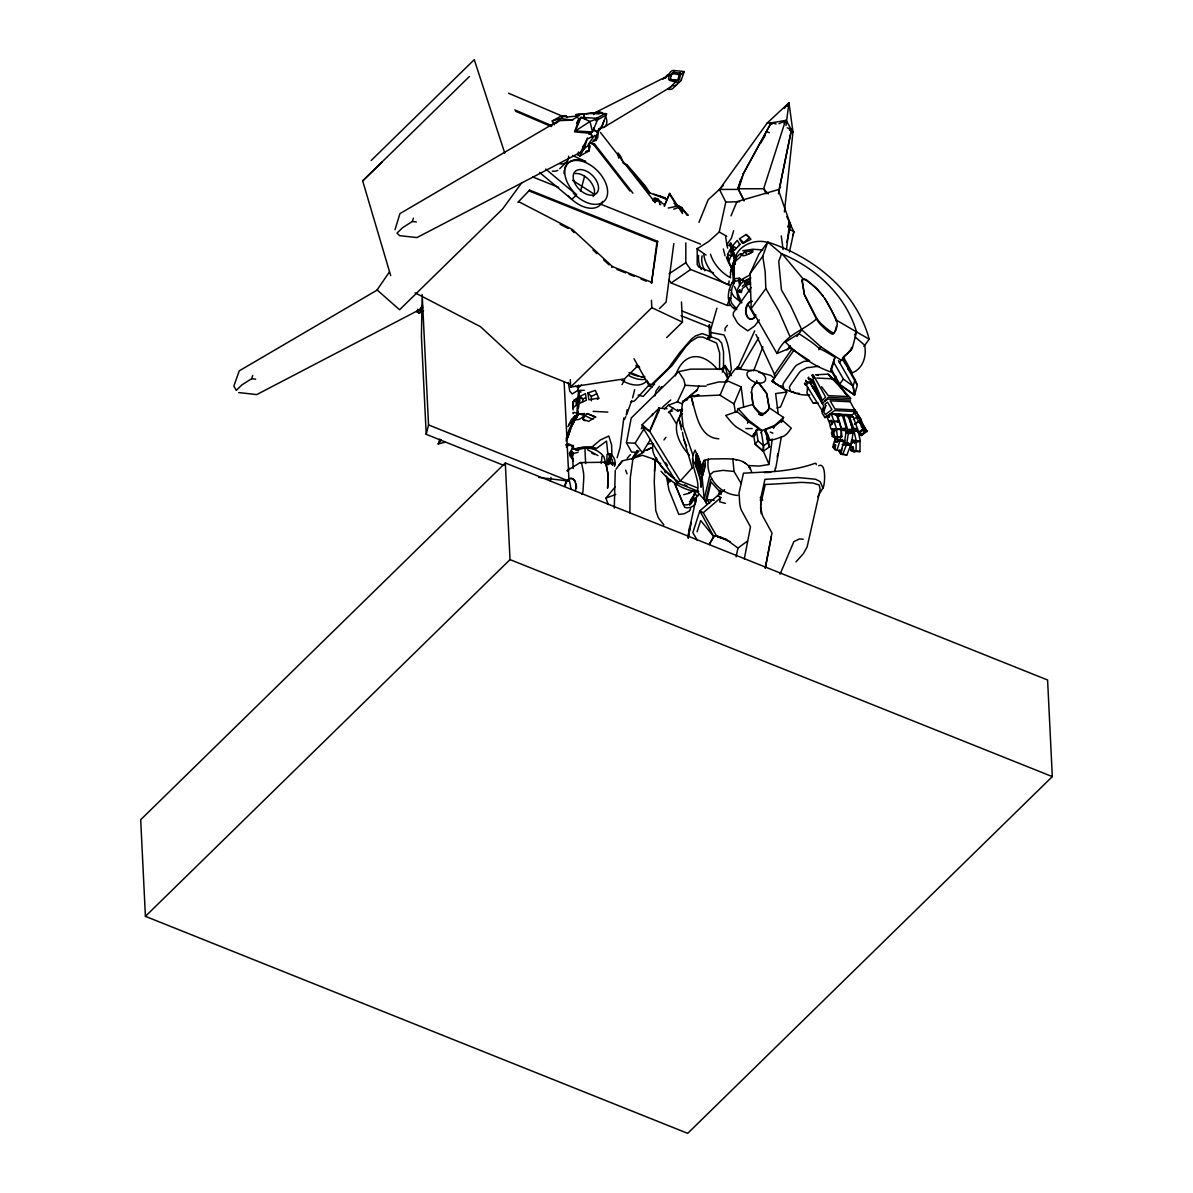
<?xml version="1.0" encoding="UTF-8"?>
<svg xmlns="http://www.w3.org/2000/svg" width="1193" height="1193" viewBox="0 0 1193 1193"><rect width="100%" height="100%" fill="white"/><g stroke="black" fill="none" stroke-linecap="round" stroke-linejoin="round"><path stroke-width="1.5" d="M730.31 285.351L690.672 269.499L685.781 262.714L685.841 242.88M697.234 248.338L697.189 264.458L698.755 267.038L713.533 272.943M592.787 141.415L596.008 140.416L596.038 136.077L594.427 135.495L588.447 144.278L589.625 145.501L588.731 151.108L579.828 156.029L577.859 154.777L578.426 152.003M850.594 447.032L850.624 443.871L854.65 441.544L860.064 441.723L859.959 451.595L853.651 451.043L852.607 446.883L850.594 447.032L853.204 446.913L853.964 451.804L850.877 450.492L851.191 447.077M856.142 441.44L856.037 451.312L854.561 451.431M751.426 392.079L752.365 387.531L755.587 383.102A2.446 1.327 21.1 0 1 757.48 382.714A2.446 1.312 22 0 1 759.673 383.907L766.592 393.168L769.008 406.231A12.273 7.501 25.3 0 1 768.874 408.334A12.258 7.725 27.2 0 1 767.606 410.496L765.951 411.943A17.224 11.05 25.8 0 1 763.341 413.539L760.597 413.002A17.224 11.155 24.2 0 1 757.51 410.317L755.482 408.17A12.258 7.963 22.5 0 1 753.603 405.381A12.273 7.635 22.6 0 1 752.887 403.115L751.456 391.99L752.887 404.442A12.318 8.097 22.4 0 0 753.394 405.874A12.303 8.679 22.2 0 0 755.184 408.796L757.167 411.093A17.254 12.109 25.6 0 0 760.195 413.941L762.938 414.478A17.254 11.915 28.7 0 0 765.623 412.733L767.323 411.153A12.303 8.247 31.3 0 0 768.665 408.841A12.318 7.844 27.7 0 0 768.874 407.544L783.562 417.461L781.519 422.322M671.137 74.965L671.122 75.964A6.86 4.295 45.6 0 1 671.614 74.801L671.793 74.562A7.083 4.429 45.6 0 1 673.374 73.638L679.175 74.652L678.012 79.528A6.994 4.384 45.6 0 1 674.582 80.349L670.391 79.394L671.137 74.965A8.426 5.279 45.6 0 1 673.851 72.191L680.845 73.399L679.428 79.275A8.426 5.279 45.6 0 1 675.298 80.274L674.582 80.349M670.183 481.689L670.212 480.168L668.408 481.286L667.603 479.347M736.812 309.166L731.95 303.678L730.563 299.98L731.92 288.02L734.963 281.041M652.914 459.022L655.017 459.678L654.256 482.375L655.777 510.619L658.342 517.807L663.86 524.875M697.965 459.424L699.62 464.271L697.13 456.472L695.832 460.349L696.339 467.537L700.813 480.824L700.977 487.266L702.215 474.277L703.244 472.517M682.933 402.071L686.348 399.327M785.978 125.578L788.961 102.792L767.203 123.028L719.439 189.433L708.18 199.723L698.949 222.36M736.439 309.583C724.807 305.512 727.536 288.945 733.292 280.952L732.696 269.648L734.963 258.747M719.558 369.591L719.662 353.053L716.635 343.107L702.856 337.082L697.786 337.112L690.822 341.511L686.124 346.253L672.077 365.535L653.003 384.191M723.51 368.369L723.554 351.816L721.631 343.062L718.484 339.513L702.274 333.578L695.728 335.8L691.508 338.991L679.652 352.666L668.259 368.443L649.499 386.413L634.02 358.735M833.325 361.583L834.996 357.214L828.061 353.098A95.723 77.023 8.6 0 0 819.919 348.833L818.085 347.387A90.385 75.621 39.6 0 0 809.063 340.437L798.982 333.637L785.456 342.078C798.326 355.067 813.522 365.953 830.88 372.007L834.996 357.214M701.827 473.248L699.903 465.27M565.736 445.078L566.496 444.557C571.119 441.246 574.4 451.789 575.399 449.045M751.694 472.309C747.28 455.279 724.27 459.38 711.371 458.873L703.945 460.304L701.678 467.313L695.176 450.104C687.377 463.704 700.798 477.588 697.398 491.889L703.154 498.45M761.313 431.836L763.55 445.764L763.222 451.312L755.065 444.035L753.469 434.028M765.861 430.971L767.74 442.767L763.55 445.764L763.237 451.312L769.5 446.838L767.367 433.491M579.962 396.449L579.619 403.294L586.36 400.296L585.48 393.541L579.962 396.449L583.049 398.88L585.256 397.955M654.525 471.324L655.181 459.976M607.625 487.773L607.998 481.554A32.942 20.728 -84.8 0 0 607.863 473.308L605.88 463.331L604.463 462.258L580.171 462.586L566.869 470.788M578.173 408.17L579.44 391.766M579.157 398.894L578.53 408.095M577.561 414.135L579.231 391.259M607.58 488.235L607.998 482.017A32.942 20.743 -84.8 0 0 607.908 473.755L605.984 463.764L604.284 462.69M577.8 408.245L578.694 395.658M577.666 415.268L577.919 411.719M578.545 402.846L579.082 395.435M702.095 476.544L701.916 471.175M596.008 140.416L597.768 137.359L598.647 128.59M807.512 386.89L807.02 393.108L813.03 402.891L817.548 403.234M834.787 449.269L835.488 444.81L835.115 449.299L832.908 446.793L834.384 441.067L844.167 441.097L841.125 450.73L834.966 449.91L833.206 446.808L835.428 449.314M839.305 416.253L839.41 415.104A2.625 1.968 -87 0 0 839.052 413.986M682.262 413.583C669.884 425.871 679.458 444.691 689.345 455.189M635.183 452.222L631.574 452.028L626.459 442.767L631.246 417.968L678.563 371.664L690.583 369.144L721.362 369.099L725.165 373.484L727.954 379.18M846.642 433.223L846.389 431.046M849.834 433.402L849.58 431.225M578.441 391.692L576.771 414.567A358.81 263.31 58.7 0 1 576.473 417.938M784.398 211.907L792.972 131.946L788.961 102.792L784.293 108.488M601.212 463.331L602.033 456.129M606.834 463.138L607.013 454.354M573.028 406.634L573.744 400.416L576.756 398.253L576.07 405.247L573.013 407.931M729.952 277.283L730.712 273.764M725.016 330.953L725.105 328.194L727.476 325.346M786.5 249.516L789.632 222.226L778.254 189.642L736.946 201.632L730.981 215.873M623.805 417.968L620.106 447.509L617.154 457.754M728.684 284.575L729.117 280.922M732.651 268.037L734.396 259.955L729.818 243.909M772.244 438.964L768.963 464.495L759.285 466.075L748.458 465.568M702.185 476.559L705.361 466.165L705.048 460.438M656.925 242.104L651.482 283.248L657.671 241.359L529.617 190.119L528.872 190.85L656.925 242.104L657.671 241.359M673.821 243.596L666.082 302.097L659.461 308.569M681.65 426.498L679.041 419.399L681.576 410.422M840.17 440.471L841.587 430.121L846.195 430.36L844.778 440.724L838.59 440.202L835.1 437.577M692.939 455.189L683.097 426.542L681.427 411.048L682.739 401.564L697.204 390.126M653.212 458.947L642.371 455.279L632.976 458.38L630.247 478.244L629.859 512.841M702.632 466.523C702.304 476.917 696.682 452.699 701.842 470.743M578.516 385.13L577.755 390.454L572.193 393.944L569.717 391.08L568.315 382.506M626.31 415.104L627.071 409.781M700.783 467.358L700.38 466.135L701.618 470.773L701.052 474.128L696.22 462.287M733.322 269.886L736.156 255.198M734.247 266.889L734.306 275.479M623.342 163.352L620.778 156.611A34.12 22.622 -89.7 0 0 619.435 154.732L618.078 152.972L618.287 155.865A34.12 22.622 -89.7 0 0 618.779 158.102M674.925 483.821L684.693 507.353C689.658 509.068 696.011 505.996 696.056 500.359L693.595 498.182C693.551 503.267 687.839 506.026 683.365 504.49L674.567 483.314M681.591 410.288L681.442 411.704M848.089 442.871L846.433 445.228M846.732 443.632L848.402 432.925L853.01 433.178L851.34 443.871L844.823 443.229L842.526 441.395M588.731 151.108L585.942 151.466L588.731 151.108C593.92 137.284 580.201 153.122 577.859 154.777M702.23 476.753L704.377 468.342L703.408 462.616M842.139 444.527L850.654 445.302L846.896 454.951L841.065 453.966L841.826 448.583M841.572 450.104L840.603 453.743L838.679 450.954L839.171 450.372L840.498 453.131M689.688 526.531L688.242 538.118M781.37 436.772L775.704 468.387M652.317 415.701L652.601 414.001M658.715 409.453L658.998 407.752M699.694 464.435C691.522 437.816 698.397 473.86 700.336 477.394C701.111 500.553 703.393 468.998 700.858 467.596M774.749 471.444L775.346 467.88M727.536 254.556L730.071 249.576L731.413 254.765L729.087 260.641L727.536 254.556L731.801 255.973M702.185 476.499L701.544 480.734M573.371 445.436L573.475 448.449M777.18 457.098L777.747 453.907M550.301 481.062L550.957 477.424M733.606 267.873L733.576 264.488M734.291 265.368L734.068 277.537M688.227 537.998L689.793 529.528M832.341 436.399L835.339 437.876L835.473 437.115L832.341 436.399L831.461 432.761L834.653 429.719L840.99 429.003L842.019 436.638L834.817 437.145L833.325 433.238L835.219 437.13M778.775 191.119L791.436 129.933L786.112 120.329L771.11 122.909L742.717 174.879L771.11 122.909M778.447 193.803L791.436 129.933M567.883 426.617L569.643 423.903M582.423 402.175L583.049 398.88M840.692 430.076L840.901 428.973M844.107 430.927L844.033 428.764M744.298 558.98L750.472 526.859L741.554 510.529A12.556 5.339 87.3 0 1 739.615 502.014L739.317 496.527A8.828 3.758 87.3 0 0 738.929 493.529L743.463 473.189L773.974 471.533A209.655 80.05 16.9 0 0 813.835 463.719L814.7 463.406A5.667 2.058 -55.6 0 1 816.28 464.644M765.339 567.495L771.96 532.988L763.043 516.658A12.556 5.339 87.3 0 1 761.089 508.158L760.806 502.656A8.828 3.758 87.3 0 0 760.403 499.658L764.967 479.332L797.431 477.498L815.624 479.258L820.173 481.674L822.931 488.101L817.623 496.78M765.25 568.45L771.409 536.358M594.233 112.873A68.255 40.338 32.8 0 0 585.077 113.902L584.6 114.021A7.039 4.161 32.8 0 0 583.914 114.603L584.406 117.003A4.787 2.818 32.8 0 0 585.942 118.465L586.389 118.763M688.033 535.493L695.981 498.883M423.59 310.791L419.131 313.252L417.177 311.999L417.744 309.226M587.418 137.985L584.346 148.439L579.828 156.029M669.437 74.041L668.602 79.096A1.939 1.223 45.6 0 0 669.512 80.408L675.641 81.944A10.752 6.726 45.6 0 0 681.173 80.304L684.2 71.55L673.404 70.417A10.752 6.726 45.6 0 0 669.422 74.041L666.932 76.501M794.777 392.751A52.373 30.049 -29.4 0 1 786.858 389.902A9.365 5.383 -29.4 0 1 784.338 389.082L772.095 381.387L774.689 377.301L774.436 374.184L755.989 334.458M734.709 263.385L734.485 264.428L735.216 261.416L734.396 263.877M706.047 255.078L697.04 248.89L708.821 241.359L719.23 232.009L725.806 202.064L719.439 189.433L723.301 185.452M786.903 242.149L790.765 224.538L786.784 216.649M789.408 252.036L793.897 231.606L789.229 222.33M836.442 326.435L835.592 329.581M822.931 488.101C824.945 485.685 826.63 461.81 818.711 465.688M654.897 395.927L656.031 390.976L659.386 386.353M688.883 533.301L691.403 522.385M709.581 503.371L706.927 499.599L711.028 481.912L720.542 492.605M718.648 494.856L719.692 490.323M735.529 260.924L734.113 263.892M556.773 122.357L559.621 120.627L571.85 120.12L576.756 117.257L579.574 118.823L574.459 131.841L591.012 133.348L592.026 136.658L586.956 139.313L580.663 152.257L416.983 237.571L399.67 235.662L396.986 233.142L402.563 227.699L412.346 221.48L416.372 221.958M593.145 129.426A4.623 2.893 45.6 0 0 594.203 130.648L597.022 131.871A7.158 4.474 45.6 0 0 597.961 131.558L598.513 130.976A67.762 43.321 59.1 0 0 602.271 125.623L606.685 113.782L594.233 112.873M426.214 434.341L428.541 424.932L422.173 294.582L421.427 336.59L426.214 434.341L503.908 465.434M614.514 465.852L614.663 463.108M760.552 505.071L765.25 484.447L771.543 484.209A262.057 169.809 -33.3 0 1 777.717 483.866L801.487 482.36L812.806 483.016L819.218 485.014L820.173 489.443L807.139 546.886L803.381 553.612L795.97 561.918M852.324 348.058L841.169 360.271L820.888 346.835L801.785 329.835L790.646 305.766L781.43 289.944L778.731 261.342L781.594 253.706C816.146 268.097 845.703 295.342 856.574 331.967L852.324 348.058L850.221 350.921M792.942 235.468L793.897 231.606L789.17 229.22M634.691 389.679L632.588 397.851M573.207 459.678L570.493 454.056L571.79 452.102L573.013 452.863L572.118 455.07M570.493 454.056L571.79 452.102M571.417 454.965L571.775 453.594M577.248 449.925L578.545 447.971L577.248 449.925L578.456 450.686M814.014 376.57L813.194 377.376L811.911 375.064L812.627 376.332L813.611 375.855C812.239 376.794 814.908 376.377 812.985 377.167M580.514 191.298L584.6 176.221M741.271 292.598L742.434 288.408L747.638 284.575L750.636 284.158M612.561 464.584L612.755 462.168L608.221 464.524L611.293 455.1M696.503 490.457L695.131 494.275L690.866 499.479M831.148 370.591L839.246 384.713L854.546 395.032L853.129 386.174L855.023 379.538L843.332 359.153M831.118 369.04L839.947 384.429L854.546 395.032L857.364 385.115L855.023 379.538M577.084 121.895L576.622 123.49L578.873 121.283M733.591 230.741L731.458 238.123L726.805 244.625L727.655 248.144M700.395 466.18L696.637 455.86L697.428 453.817M729.355 373.603L731.413 369.636C729.818 358.094 729.654 345.135 723.927 334.905L709.91 332.34L716.933 308.212M615.245 470.43L614.276 508.158M854.546 443.378L854.665 441.171M806.513 381.7L807.05 382.759M744.104 200.931L737.975 188.762L740.629 180.262M743.328 174.118L738.542 189.419L719.439 189.433M831.044 368.905L832.878 363.06M836.86 450.522L839.902 440.888M377.57 289.839L239.256 370.844L233.843 386.07L236.303 390.365L241.881 384.907L251.663 378.703L252.722 375.407M412.346 221.48L413.404 218.2M785.292 121.194L763.654 188.748L766.145 193.684M697.055 531.78L700.694 520.491L713.832 536.746L709.328 544.5M713.832 536.746L699.844 510.843L724.539 489.697M609.459 461.959L611.547 455.592M609.877 461.646L611.413 456.934M693.998 494.558L694.565 492.605L693.565 491.233M604.061 120.508L603.076 123.267A69.567 43.53 45.6 0 1 598.26 131.245L597.961 131.558M566.138 438.8L569.329 429.077L578.038 411.988M566.108 440.948L570.12 428.705M567.436 437.995L570.746 428.302M567.853 437.727L570.701 429.003M607.207 463.346L610.384 453.668M607.848 463.615L610.488 455.547M607.744 464.867L610.876 455.323M609.683 462.541L611.278 457.694M821.932 411.406L823.722 405.948L809.45 381.685L806.364 385.041L822.603 411.436L822.066 412.957L824.885 417.535L829.001 415.03M823.051 410.079L823.945 407.35M444.929 442.215L438.204 443.99L439.904 439.039M616.065 469.132L622.194 460.811L633.006 458.44L632.29 458.649L637.509 450.372L632.171 458.679L643.877 452.043M626.877 414.06L631.708 400.52M694.818 501.373L695.937 498.137L694.818 499.375M669.109 280.131L671.182 282.995L727.193 305.408L729.579 298.623M588.88 148.23L588.447 144.278M673.553 73.608L674.075 72.132M737.93 188.405L742.135 176.549M612.382 465.195L612.367 459.991L607.774 453.355L606.536 441.052L596.351 448.583L584.227 448.225L575.921 449.94M614.44 466.06C616.542 461.169 613.441 454.041 607.774 453.355M829.433 416.7L829.717 414.553M422.456 305.408L419.981 309.464L256.719 394.6L238.719 392.572M753.618 370.919L762.923 346.775M857.036 451.282L853.964 451.804M842.571 454.727L846.329 445.078L850.654 445.302M832.207 428.645L831.879 430.762L833.146 432.298L834.742 431.732L834.593 428.645M789.811 348.177L776.971 353.531L751.187 308.584L750.114 273.525L762.759 256.271L767.755 242.06C813.924 257.211 855.948 290.794 869.22 339.185L863.881 346.447M693.849 495.274L692.507 497.481M695.221 497.526L695.236 499.092M790.705 131.722L791.153 129.351L787.246 127.83M681.546 410.929L681.74 410.258M697.473 487.892L680.264 481.003L649.693 431.314L659.028 408.215L667.081 408.722M722.317 372.186L725.076 365.461L731.518 375.631M664.218 206.091L669.646 193.415L682.59 213.636M578.247 120.747L578.694 119.688M577.77 120.568L581.036 117.376L589.998 121.492L592.489 131.931L575.369 130.962L581.036 117.376L598.155 118.361L592.489 131.931L590.132 134.213L588.775 134.138M787.648 226.983L789.632 222.226M751.814 370.799L735.589 368.592L726.313 380.358L720.05 395.271L734.008 403.875L735.38 412.48M734.008 403.875L741.151 386.875L726.313 380.358M736.797 411.913L738.169 408.677L752.887 404.442M747.474 423.276L748.727 420.309L738.169 408.677M755.05 435.505L752.291 436.638L736.379 427.019A37.565 21.787 22.8 0 1 730.847 421.696L725.702 415.477L736.976 411.496L742.419 416.074A60.246 41.159 71 0 1 747.355 420.786L748.384 421.8A63.796 50.166 47.8 0 1 753.618 425.051L758.122 428.198L753.648 435.132L755.601 434.192M761.015 433.014L762.059 430.539L774.764 425.349L783.562 417.461M768.068 437.935L764.832 431.284L765.384 429.599L769.485 428.123A63.796 29.959 -45 0 1 774.003 426.751L774.854 426.11A60.246 14.614 -57 0 1 778.582 423.068L782.369 420.294L791.302 428.183L787.872 432.746A37.565 21.787 22.8 0 1 783.756 436.191L774.704 439.367L770.007 440.068L766.92 438.8M781.43 385.861L786.769 392.065L780.505 406.977L777.075 408.006M773.511 428.317L774.764 425.349M780.058 574.206L793.822 541.682L799.414 538.953L803.202 539.251M689.688 505.161L691.06 500.329L691.403 503.7M689.748 510.559L690.598 508.68M787.469 106.132L788.961 102.792M750.114 273.525L758.837 254.213L767.755 242.06L783.667 255.6L803.53 279.445A3.668 1.775 31.8 0 1 805.2 279.863M642.431 426.811L649.693 431.314L659.341 410.258L659.028 408.215L642.117 424.768L642.431 426.811L676.819 482.718L698.68 491.471M737.11 369.368L754.692 330.864M813.372 382.506L809.883 382.476L811.374 379.225L822.35 403.711L828.166 397.373L850.863 398.447L828.061 374.184L815.445 374.781M624.386 419.548L625.758 416.611M569.956 429.376L578.158 412.897M571.179 427.362L576.666 416.536L574.981 419.742M664.456 205.867L669.646 193.415M664.456 408.945L668.274 405.232L677.415 401.847L685.229 385.264L683.843 379.732L678.563 371.664M696.652 390.931L698.904 386.144L706.152 386.144M571.432 426.184L577.83 413.837M752.321 387.65L755.452 383.415A2.446 1.238 19.8 0 1 757.331 383.057A2.446 1.223 21.4 0 1 759.538 384.206L766.816 393.914M572.968 421.547L575.354 419.474M738.556 279.013L739.541 285.53C735.708 290.779 736.633 298.548 741.539 302.783M658.685 390.782L661.712 386.621M573.371 422.814L574.146 421.338M694.565 499.912L698.442 494.737M847.433 431.881L849.312 431.076L848.82 429.331L851.34 429.48L849.968 432.03L853.099 431.299L848.506 415.328L841.229 415.104L848.506 415.328M621.985 384.623L624.655 379.821M584.6 114.021L584.346 114.274A7.158 4.474 45.6 0 0 583.645 114.871L583.869 117.525A4.623 2.893 45.6 0 0 584.809 118.823M567.868 471.19L569.598 468.148M598.364 132.184L595.546 136.449L595.456 138.552A6.934 4.28 -5.3 0 1 593.816 140.446M675.357 375.899C683.544 351.696 702.379 351.174 717.515 369.427M760.582 143.369L765.19 135.435M709.492 543.829L714.13 535.836L716.605 536.06L726.328 539.49L737.96 548.049A339.11 19.371 -74.7 0 0 736.081 556.892M737.05 367.563L740.525 368.383L758.599 337.962M419.131 313.252L422.754 307.168M581.647 494.275L582.9 492.157L583.66 480.108A29.974 18.864 -84.8 0 0 583.526 472.607L581.722 463.525L580.424 462.556M744.462 252.081C736.812 259.746 751.829 253.587 752.977 250.739L744.462 252.081L746.505 253.617M626.459 442.767L635.108 443.229L643.743 429.226M650.483 439.471L642.386 452.609L635.108 443.229M770.037 124.564L772.005 122.73L776.121 123.983M833.475 361.837L843.376 379.091L839.246 384.713M829.821 414.344L827.465 417.997L828.852 421.621L832.654 421.785L838.634 421.01L836.278 414.165L829.821 414.344L831.476 414.269L833.832 421.114M816.743 374.751L818.13 375.273M759.3 319.933L754.662 325.972L747.787 330.834L741.047 326.121A29.974 18.834 -84.9 0 1 737.125 322.334L733.173 315.355L733.412 312.641L751.128 287.528M793.986 350.101L772.169 381.357M641.282 428.809L643.012 426.274M389.395 271.959L377.092 289.929L399.595 309.748L502.671 208.894L522.012 182.41M752.291 436.638L758.122 428.198M792.092 348.803L774.391 374.423M833.803 379.374L835.905 376.362M732.606 245.758L737.289 240.389L739.869 244.669L734.172 250.575L732.606 245.758L736.23 248.159M844.42 444.691L844.898 441.664M739.541 285.53L740.152 284.575A358.81 174.685 35.5 0 0 739.213 278.073M739.049 291.972L739.824 289.824L739.049 291.972L739.869 292.374M750.591 282.98L746.311 284.337L744.969 283.695L745.759 281.548L750.367 281.429M744.969 283.695L745.759 281.548M632.976 458.201L638.971 450.954M751.187 308.584L765.846 288.602L765.16 271.631L762.759 256.271M776.971 353.531C784.606 334.756 802.665 331.251 816.415 318.978L804.291 294.567L801.964 280.683A3.668 1.834 30.7 0 1 803.53 279.445M786.992 349.996L790.154 345.672M796.924 336.456L801.785 329.835M818.786 349.698L820.888 346.835M854.427 334.875L856.574 331.967L869.22 339.185M839.32 362.776L841.169 360.271M851.623 347.282A90.385 18.089 -61.4 0 1 851.28 348.684L850.818 350.041A95.723 5.622 -51.5 0 0 847.209 353.844C837.784 358.989 846.523 362.911 848.447 369.591M695.4 498.868L695.817 498.286M608.221 504.475L605.91 498.167L615.364 486.684M689.509 510.872L684.29 513.751L678.802 514.422L668.945 489.965L666.38 476.201M622.448 461.154L619.033 465.195M663.949 439.963L665.918 437.339M585.077 420.875L582.661 419.25L587.15 413.598L595.799 417.088L587.239 413.628M438.204 443.99L441.321 439.963M650.036 383.892L634.408 401.027L630.993 401.952M638.151 395.077L643.251 396.389L654.599 383.982M783.98 123.028L786.112 120.329L778.94 123.729M779.968 187.763L780.58 187.003M667.513 483.821L670.66 479.989M691.269 491.919L692 491.084M733.292 280.952L735.455 278.551L738.78 278.297L743.955 281.116L750.874 277.865M707.21 338.827L709.656 335.979L709.119 325.063M708.567 339.379L711.013 336.53L710.745 331.058M627.145 458.306L630.336 454.667M738.228 246.22L740.182 244.043M692.507 467.522L680.264 481.003L676.819 482.718M824.885 417.535L834.727 410.571L856.783 411.615L851.012 415.582L836.308 414.896M834.474 414.806L835.175 414.031M839.991 415.06L840.692 414.299M845.509 415.328L846.21 414.553M517.866 202.378L529.617 190.119M854.889 424.276L860.093 419.966L861.883 421.233M756.287 429.629L758.092 440.903L755.065 444.035L763.237 451.312L761.79 449.94M611.472 464.211L614.007 463.287M590.147 134.213L590.997 133.362L592.026 136.658M740.152 284.575L742.777 281.966L750.531 278.983M371.172 160.503L474.262 59.65L504.773 153.136M390.693 275.643L362.672 180.918L469.416 76.516M555.64 123.61C558.13 122.312 564.229 112.619 566.988 117.018L578.978 115.87L578.978 114.394L584.152 114.125L575.727 114.632L578.978 114.394M596.873 131.901L597.156 131.618A7.039 4.504 59.1 0 0 598.215 131.305M559.726 168.705L567.182 161.398M582.602 146.814L585.196 144.278M417.177 311.999L422.367 306.914M590.326 143.205L593.726 144.651L594.472 143.921L632.931 193.191M584.868 162.203L585.584 161.502L572.491 155.433M681.695 73.996L684.2 71.55M675.641 81.944L668.125 89.296A10.752 6.726 45.6 0 0 673.657 87.656L681.203 80.319M585.584 161.502A26.231 16.404 45.6 0 0 565.303 168.049A26.231 16.404 45.6 0 0 576.547 194.817L571.865 199.41L539.594 172.478M611.726 267.351L612.471 266.606L652.228 282.517M674.373 203.481L681.949 207.552M570.284 379.657L570.657 387.069L651.81 307.66L651.453 300.248M581.379 384.981L578.724 387.561L575.369 386.219M505.295 462.988L140.685 819.725L145.412 916.343L687.705 1133.35L1052.315 776.613L1047.588 679.995L505.295 462.988L510.022 559.606L145.412 916.343M637.659 365.968L624.476 378.852L570.657 387.069M666.648 337.604L682.456 322.14L681.471 301.933M706.987 338.588L709.656 335.979M708.344 339.125L711.013 336.53M662.369 407.32L670.734 399.983M668.393 412.659L672.986 408.17M721.258 369.189L725.076 365.461L727.879 376.913M728.968 374.125L730.101 373.021L730.355 375.273M362.672 180.918L382.058 161.994M689.927 396.374L696.16 390.424M572.61 445.899A358.81 263.31 58.7 0 1 571.999 449.105L569.434 453.116L569.881 455.741L573.236 460.379M678.31 74.264L679.801 72.937M848.834 433.581L851.071 431.627M697.308 540.399L692.835 532.585L699.844 510.843L703.259 512.722L721.049 497.481M689.465 501.686L693.595 498.182M566.302 447.002L568.36 445.332L572.879 445.481M573.863 449.075L583.78 446.898L592.19 446.838L600.213 440.068L608.803 436.027L611.591 444.825L611.934 455.1M813.074 388.023L815.117 386.323M810.166 379.001L808.973 379.538L808.735 377.122M654.584 202.556L657.388 200.305L664.233 204.391M657.626 200.782L658.491 199.395L655.076 197.993M853.308 419.578L856.887 416.819L860.928 419.936M854.591 424.231L859.079 421.025M861.421 426.721L865.671 431.18L861.421 426.721L863.419 426.84L867.341 431.538M857.842 431.18L856.35 430.658L858.289 432.612L862.807 429.092M858.289 432.612L863.27 429.256M862.822 429.599L865.447 432.09L861.793 434.938L859.392 433.014L863.046 430.166L862.36 429.45M858.692 432.09L860.6 435.117L866.178 430.777M860.6 435.117L861.316 435.684L866.893 431.344M679.085 74.607L680.726 73.355M679.175 74.652L680.845 73.399M742.329 286.245L744.954 284.322M737.96 548.049L747.4 541.145M671.182 282.995L690.672 269.499M740.823 280.027L749.592 275.076M679.279 75.204L680.964 74.055M739.496 238.809L746.087 234.484L749.487 237.526L743.865 242.716L739.496 238.809L742.538 243.461L750.964 239.301L746.087 234.484M669.049 273.793L685.781 262.714M679.279 75.323L680.964 74.205M575.369 130.962L589.998 121.492L598.155 118.361M679.249 75.472L680.935 74.398M689.718 397.06L682.739 401.564L687.615 399.551M824.706 401.131L827.927 399.088L850.624 400.162M597.425 399.327L598.901 398.402L595.322 390.394L587.91 392.959L588.88 399.804L598.588 398.089M573.371 449.03L571.999 449.105M603.673 127.412L671.391 86.627M733.516 308.555L734.634 307.898M595.471 416.879L588.805 421.353L582.661 419.25M557.549 121.313L399.938 213.622L395.002 229.757M646.994 450.283L651.676 447.643L644.101 450.894M554.342 124.877L552.21 120.955L561.128 116.034L566.123 115.632M596.246 118.539L605.298 113.529M595.844 120.776L606.402 114.931M851.683 428.734L852.428 428.347L849.013 418.534M853.472 428.943L851.877 429.763L857.916 429.197M856.171 429.331L857.215 428.794M596.038 112.172L668.005 75.77M805.543 384.847L804.5 383.132L805.767 385.294M591.37 400.803L591.355 396.389L596.634 393.809M711.774 479.049L710.7 479.586L706.077 499.464L706.301 502.685M834.161 421.532L829.94 425.647L831.014 429.033L841.214 428.6L838.933 421.397L834.161 421.532L836.457 428.734M837.352 422.113L838.933 421.397M841.214 428.6L836.472 429.405M748.846 253.781L752.813 251.991M733.77 262.147L735.41 261.401L730.921 248.025M846.344 428.421L839.961 428.779L846.344 428.421L842.258 414.851L835.473 414.523L842.258 414.851M849.312 431.076L846.18 431.821L853.099 431.299M688.689 492.575L690.851 492.291M694.117 396.881L698.994 394.868L690.851 396.464M576.965 115.065L579.753 114.752L577.546 115.005M603.598 462.466L604.463 462.258M605.91 498.167L615.737 494.409M668.274 405.232L677.699 411.093L682.605 409.288M632.156 459.111L633.364 458.738M563.767 116.317L566.988 117.018M673.717 209.163L678.802 207.463L676.938 205.196M840.99 429.003L836.174 429.659M831.596 433.76L833.728 433.223M835.667 437.354L842.019 436.638M848.402 433.581L853.01 433.178M672.554 410.929L669.184 411.883L676.461 423.947M552.21 120.955L560.814 118.539L572.625 120.195M683.738 494.677L689.688 493.097M707.166 384.877L718.618 381.969L727.014 382.014M742.747 250.739L752.843 249.248L762.864 249.919M858.006 430.509L852.19 430.643L858.006 430.509L860.332 441.007L851.668 440.426M578.023 452.341L573.878 453.31L571.701 456.71L573.43 461.303M633.051 458.351L632.588 458.589M652.825 200.678L657.388 200.305M764.415 472.577L770.872 472.264M668.244 208.044L677.072 206.24L669.78 194.459M678.116 79.394L679.563 79.126M624.207 164.023L626.698 164.44L645.398 186.033L650.17 193.43M807.154 381.671L806.423 382.655L805.678 380.254L806.871 382.565M631.127 372.902L641.461 377.033L644.831 376.466M745.804 282.532L750.427 282.413M597.156 131.618L594.74 130.126A4.787 3.057 59.1 0 1 593.622 128.248L593.458 127.74M653.868 194.191L665.455 197.889M735.723 459.737L736.469 459.842M691.224 396.359L720.527 395.077M652.69 199.887L658.491 199.395L653.824 198.262M762.7 415.343L762.297 415.358A3.728 2.162 22.8 0 1 760.478 415M767.203 123.028L772.005 122.73L772.184 124.057L770.618 123.52M786.769 392.065L775.629 393.556L778.179 413.628M593.13 411.346L607.848 412.122M834.623 414.239L836.278 414.165M848.134 415.939L852.145 416.118L846.926 415.939M847.328 416.954L848.432 416.909M851.623 416.864L853.025 416.804M835.339 437.876L840.245 437.175M725.806 202.064L739.541 201.721M584.272 390.32L577.755 390.454L580.991 392.109M727.193 305.408L729.982 305.393M745.864 428.6L752.216 428.57M647.978 443.781L653.525 443.766M737.975 188.762L763.654 188.748L768.277 193.907M740.585 279.565L736.573 281.101L734.247 280.787M641.461 377.033L643.668 377.107M842.422 359.854L843.749 359.898M816.802 378.062L834.727 378.897L847.999 396.553L828.285 395.629L821.649 386.8M809.883 382.476L809.45 381.685L813.015 381.849M812.552 387.129L815.923 387.293M813.03 402.891L818.323 403.145M829.672 413.777L851.727 414.821M836.039 415.358L839.097 415.507M840.021 415.552L844.614 415.775M826.212 416.551L829.269 416.7M839.917 440.441L844.167 441.097M841.065 453.966L846.896 454.951M838.59 440.202L844.778 440.724M851.101 432.776L846.493 432.522L848.402 432.925M844.823 443.229L851.34 443.871M856.857 429.465L852.92 429.495L856.425 429.689M854.501 441.156L857.275 441.321M685.229 385.264L698.904 386.144M854.65 441.544L857.275 441.738M850.877 450.492L853.666 450.686M853.651 451.043L859.959 451.595M747.713 303.783L754.826 316.667M653.302 459.171L660.758 463.645M575.533 481.912A8.962 5.637 -84.8 0 0 569.046 479.094L568.584 479.049A8.962 5.637 -84.8 0 1 574.623 480.988A8.962 5.637 -84.8 0 1 575.309 490.726M743.284 462.004L745.923 463.689M741.136 483.508L734.023 471.459L723.018 470.355L713.518 471.757L709.835 475.008L704.213 499.256L706.241 503.073M706.927 499.599L714.189 500.329M251.663 378.703L255.675 379.18M538.669 477.379L568.986 481.122L564.14 381.999M848.581 431.717L851.22 432.105M714.13 535.836L718.186 536.477M675.044 205.524L678.623 206.121L682.411 212.294M846.195 430.36L839.991 429.853L841.587 430.121M599.05 113.946L593.577 113.514A69.075 43.216 45.6 0 0 586.479 113.902M809.958 378.807L809.167 379.732M659.953 204.51L660.698 204.659M757.615 429.614L761.223 430.315M764.832 431.284L765.936 431.508M670.406 79.305L675.298 80.259M731.503 268.037C723.793 247.831 725.762 259.88 732.025 268.142M718.827 438.8C698.188 437.563 696.16 412.137 691.045 396.553M654.152 199.365L656.299 199.887M758.748 372.231L770.812 375.407L773.944 378.106M850.922 433.432L848.849 431.329M737.721 495.438C719.543 494.081 705.346 477.334 708.314 458.932M583.109 415.104L577.621 413.36L578.023 415.388L576.86 413.166L574.265 412.51L572.923 412.629L573.177 413.703M725.433 503.386L719.647 501.806L720.527 497.377L717.619 495.617M703.259 512.722L716.605 536.06L722.272 537.7M647.65 192.118L666.991 199.35L658.715 195.607M648.366 192.341L650.051 192.878M774.048 381.313L772.467 380.686M856.306 430.241L857.737 430.733M858.706 432.284L861.793 434.938M590.833 448.195L593.905 449.254A19.177 10.782 15.9 0 1 603.986 456.904L605.477 462.645M790.959 130.544L789.393 130.007L791.153 129.351L792.972 131.946M766.16 131.558L769.425 132.691M731.861 282.756L733.814 283.442M729.37 289.705L731.369 290.406M728.565 297.504L730.712 298.265M728.565 297.713L730.727 298.474M719.797 537.625L716.605 536.06L726.328 539.49M833.4 444.154L835.488 444.81M839.708 450.223L841.125 450.73M649.156 385.771L652.303 386.905M730.205 245.967L726.805 244.625L725.568 235.871M532.734 176.967L558.682 187.361M600.198 203.973L700.515 244.118M616.915 269.424L625.55 272.884M629.009 274.256L634.199 276.344M641.103 279.102L646.293 281.175M681.874 310.896L711.282 322.662M681.039 315.683L710.357 327.419M737.125 367.026L740.525 368.383M635.988 365.326L639.448 366.713M636.227 366.34L639.627 367.698M679.115 410.079L682.098 411.272M570.329 384.206L521.595 364.7L480.466 326.658L415.134 292.837M428.541 424.932L568.986 481.122M510.022 559.606L1052.315 776.613M592.19 446.838L596.351 448.583M566.496 444.557L568.36 445.332M610.19 462.824L612.054 463.6M573.878 448.851L575.936 449.716M716.605 536.06L730.31 541.816M508.546 93.218L562.992 116.452M514.779 109.905L552.076 125.817M591.087 142.474L594.472 143.921M515.719 111.352L551.33 126.562M851.161 449.761L854.248 451.088M770.216 432.06L772.915 433.208M677.415 401.847L682.441 403.995M769.067 242.895C756.511 238.212 738.378 244.505 734.888 258.553L735.186 259.567M586.643 416.506L592.936 419.399M587.567 449.731L597.917 455.562M591.788 453.176L594.83 454.548M731.398 246.563L732.577 248.562M758.673 414.195L760.045 414.836M651.81 307.66L682.456 322.14M854.039 440.262L851.429 440.664L851.31 442.871M744.924 282.711L746.311 284.337M739.869 290.809L741.211 291.45M738.989 290.988L740.063 291.942M844.808 444.318L846.329 445.078M573.744 400.416L576.577 401.862M518.627 201.647L572.282 229.429L612.471 266.606M560.143 224.269L568.271 228.474M674.194 203.168L676.267 204.257M719.23 232.009L726.805 236.303M681.874 207.612L687.138 215.262M678.698 206.255L677.162 205.315M579.902 397.403L582.959 399.282M808.988 360.316L788.961 347.312M578.202 449.343L578.948 449.821M571.447 453.474L572.655 454.235M572.58 180.322L594.278 194.22M740.942 302.351L734.083 296.684L731.369 292.494M784.338 389.082L772.154 381.238L783.741 388.575L782.966 384.787A10.916 6.263 -29.4 0 1 784.323 381.954L794.225 367.802A10.916 6.263 -29.4 0 1 796.745 365.073L803.605 361.524A9.365 5.383 -29.4 0 1 806.915 361.225A52.373 30.049 -29.4 0 1 809.689 360.733M695.131 494.275L697.756 496.02M856.574 331.967L835.696 319.724A18.491 10.498 42.8 0 1 836.204 321.275M748.727 420.309L762.059 430.539M680.129 207.671L682.381 209.461M843.376 379.091L853.129 386.174L854.546 395.032M749.293 467.253L750.173 469.117M658.536 200.051L661.429 202.258M682.545 209.58L688.361 215.277M863.046 430.166L865.447 432.09M858.751 432.761L861.152 434.684L859.318 432.06M545.693 169.048L576.547 194.817M642.117 424.768L649.693 431.314M855.127 336.948L864.627 345.165C866.804 355.902 863.225 368.533 852.249 372.842L843.764 357.557M758.092 440.903L763.55 445.764M836.338 381.685L828.061 374.184L832.684 379.523M571.522 230.16L574.206 232.635M592.966 249.993L596.992 253.706M603.688 259.91L609.041 264.861M587.91 392.959L591.355 396.389M854.367 429.405L855.47 431.284M760.284 497.421L762.774 500.001M734.306 260.238L735.395 263.921M856.992 416.655L861.048 419.339L854.62 409.378M626.206 164.664L648.366 191.745M849.401 414.672L850.43 416.67M701.842 478.706L701.38 472.622L696.458 458.47M749.129 466.91L750.099 468.088M702.707 474.531L702.259 468.342L697.92 455.294M600.422 132.438L655.211 202.631M593.726 144.651L629.919 191.029M838.44 384.429L845.762 394.093M823.319 296.222L816.922 288.855L807.199 280.459A3.668 1.894 33.8 0 0 803.873 278.983A3.668 1.924 33.2 0 0 802.278 280.266L804.38 294.432L815.967 316.846A18.432 10.782 38 0 0 818.443 320.649A18.387 11.214 39.3 0 0 822.439 324.928L826.167 328.12A25.843 15.464 40.6 0 0 831.402 331.922L832.52 332.549A1.894 1.133 40.6 0 0 833.489 332.847A1.894 1.104 41.6 0 0 834.175 332.608L834.712 332.042A25.843 15.077 41.6 0 0 836.368 328.522L837.098 325.51A18.387 10.409 42.2 0 0 836.889 321.379A18.432 10.29 39.7 0 0 835.428 317.606L824.795 298.31M735.932 259.955L730.444 242.969M858.602 421.547L856.678 417.699M805.722 384.757L805.588 385.384M765.846 288.602L778.611 310.598L789.766 336.083M853.77 412.196L856.887 416.819M807.915 377.808L808.72 379.016M854.442 409.542L861.003 419.712M665.739 462.839L667.454 465.494M809.45 381.685L822.529 402.951M824.691 416.476L825.347 417.565M706.987 503.834L704.213 499.256L702.021 476.037M858.766 420.98L861.913 426.333M847.656 368.175L857.364 385.115M838.455 360.599L853.129 386.174M812.88 374.587L813.611 375.855M696.921 468.148L692.432 458.902M627.026 473.815L625.684 470.146M744.507 282.95L749.562 292.076M741.882 302.649L734.426 286.439M861.719 422.068L866.64 431.374M743.164 279.609L743.955 281.116M737.975 188.27L743.925 200.066M769.053 464.36L763.401 451.357M835.383 318.934C829.314 304.066 820.739 289.735 806.9 280.877A3.668 1.775 31.8 0 0 805.797 280.146M765.384 429.599L770.007 440.068M649.499 386.413L647.978 381.76M767.74 442.767L769.5 446.838M659.103 201.796L659.818 203.854M852.22 430.002L852.577 431.091M767.054 394.555L768.844 406.634M692.298 468.178L683.932 439.68M664.605 470.474L665.336 472.846M735.663 260.671L730.772 243.7M837.307 414.582L841.393 428.138M733.874 252.976L735.41 258.21M731.458 246.34L733.024 251.708M851.34 429.48L851.847 431.225M843.466 415.045L848.059 431.001M731.115 243.238L731.786 245.877M730.444 244.162L731.13 246.802M725.001 255.764L723.376 248.979M781.266 235.901L783.13 249.576M756.735 380.507L757.331 383.057M679.19 419.936L681.546 429.972M691.239 396.508L693.282 405.262M853.845 430.241L856.171 440.754M569.046 479.094L571.089 488.996M842.258 439.456L842.482 440.545M741.151 386.875L743.686 406.947M739.511 278.744L740.197 283.397M739.168 279.207L739.869 283.859M739.839 278.357L740.316 281.623M739.511 278.819L740.212 283.71M836.412 429.182L837.441 436.817M577.77 413.404L578.023 415.388M732.815 458.709L734.023 471.459M720.736 490.905L721.079 494.513M761.164 513.661L760.627 507.89A8.426 3.579 87.3 0 0 760.552 507.368M807.691 387.516L807.885 389.932M733.292 268.649L733.904 280.161M709.537 324.571L709.91 332.34M677.624 409.482L677.699 411.093M747.295 281.846L747.34 282.83M746.594 281.951L746.639 282.935M584.913 448.24L585.614 463.54M572.401 451.342L573.192 468.61M596.142 135.584L596.172 136.464M701.916 470.445L701.857 471.489M573.147 403.1L573.132 401.579L573.058 409.989M673.896 477.737A36.759 16.627 36.6 0 1 653.391 443.677M687.153 485.998A31.242 14.137 36.6 0 1 684.424 484.805M677.52 481.018A31.242 14.137 36.6 0 1 658.983 463.152M657.432 460.394A31.242 14.137 36.6 0 1 656.299 457.709M686.467 445.72A36.759 27.991 58.1 0 1 682.485 432.298M697.398 491.292A31.242 14.137 36.6 0 1 660.997 471.25M835.488 329.924A25.888 15.822 46.4 0 1 833.788 333.309L833.221 333.906A1.879 1.148 46.4 0 1 832.52 334.159A1.879 1.193 44.7 0 1 831.566 333.846L830.477 333.19A25.888 16.538 44.7 0 1 825.392 329.179L821.843 325.853A18.462 12.184 42.2 0 1 817.966 321.335A18.491 11.393 39.7 0 1 816.415 318.978M828.732 417.252A2.625 1.834 88.4 0 1 826.6 415.611M835.309 413.777A2.625 1.968 -87 0 1 835.652 414.896M841.184 414.403A2.625 1.968 -86.9 0 1 841.468 415.552M844.927 414.627A2.625 1.968 -86.9 0 1 845.211 415.775M799.385 393.436A52.373 30.049 -29.4 0 1 797.028 393.168M809.764 394.928A44.514 25.545 -29.4 0 1 792.689 391.856M792.704 391.856A7.963 4.578 -29.4 0 1 790.556 391.155L789.378 387.516A9.276 5.324 -29.4 0 1 790.541 385.115L798.952 373.081A9.276 5.324 -29.4 0 1 801.1 370.769L806.93 367.742A7.963 4.578 -29.4 0 1 809.734 367.489A44.514 25.545 -29.4 0 1 818.89 366.46M755.303 316.712A8.962 5.637 -84.9 0 1 746.311 313.52A8.962 5.637 -84.9 0 1 752.336 301.337M755.855 314.848A8.962 5.637 -84.9 0 1 746.102 314.534A8.962 5.637 -84.9 0 1 751.873 301.292M576.159 483.94A8.962 5.637 -84.8 0 1 576.294 488.519M565.214 486.177A8.962 5.637 -84.8 0 1 567.704 480.257M564.751 486.133A8.962 5.637 -84.8 0 1 567.242 480.212M557.832 170.331A15.285 9.559 45.6 0 1 552.299 171.106M568.599 156.194A15.285 9.559 45.6 0 1 559.756 163.799M575.041 173.552A15.285 9.559 45.6 0 1 590.431 181.545A15.285 9.559 45.6 0 1 593.145 196.547M602.659 201.349A26.231 16.404 45.6 0 1 568.271 195.712M564.587 168.765A26.231 16.404 45.6 0 1 593.264 167.08A26.231 16.404 45.6 0 1 605.179 200.021A26.231 16.404 45.6 0 1 573.401 193.102M564.095 173.686A26.231 16.404 45.6 0 1 564.259 170.316M594.069 140.088A7.978 6.129 29.6 0 1 593.279 140.535M605.79 117.018A8.53 6.547 61.1 0 1 600.183 127.77M593.577 114.573A8.53 6.547 61.1 0 1 603.091 113.574M677.415 83.972A10.752 6.726 45.6 0 1 671.898 85.628M662.95 79.275A10.752 6.726 45.6 0 1 664.024 78.395M664.456 78.186A10.752 6.726 45.6 0 1 665.888 77.784M665.664 77.724A10.752 6.726 45.6 0 1 669.646 74.1M728.133 284.695A28.035 17.552 45.6 0 1 703.825 253.811M730.698 277.805A28.035 17.552 45.6 0 1 710.491 254.213M704.854 270.722A24.084 15.077 45.6 0 1 702.17 255.854M701.32 269.573A28.035 17.552 45.6 0 1 698.621 255.451M638.121 376.034A24.084 15.077 45.6 0 1 629.054 372.678M647.128 380.403A28.035 17.552 45.6 0 1 621.464 379.985M644.608 379.404A28.035 17.552 45.6 0 1 628.562 375.407M731.548 267.903C726.94 286.037 737.781 248.189 731.548 267.903M571.492 419.533L568.658 424.976L572.193 421.412L575.101 415.626L571.492 419.533M829.448 421.457L829.567 423.634A2.625 1.834 88.4 0 0 831.909 424.44L832.371 421.457A2.625 1.834 88.4 0 0 830.03 420.652L829.448 421.457M735.365 261.192L739.839 257.494C745.998 248.666 734.098 256.972 735.365 261.192M834.951 439.233L835.562 442.2L837.367 442.2L838.306 440.321L837.441 438.442L834.951 439.233M825.839 405.724L823.781 411.973L825.347 414.612L831.924 409.572L827.524 402.13L824.885 404.188L825.839 405.724M576.383 418.072C574.325 422.471 585.032 417.52 584.764 413.509L578.635 414.001L576.383 418.072M814.565 377.301L812.91 379.106L822.484 400.475L825.616 397.075L814.565 377.301M860.347 420.368L859.169 421.397L861.883 426.02L866.938 431.076L860.347 420.368M850.281 401.773L830.149 400.818L834.966 408.96L854.65 409.885L850.281 401.773M853.204 416.655L849.446 416.432L853.621 428.391L857.379 428.615L853.204 416.655M573.758 180.531A15.285 9.559 45.6 0 0 595.218 194.295A15.285 9.559 45.6 0 0 588.581 172.344A15.285 9.559 45.6 0 0 573.758 180.531M748.786 378.181A9.857 5.711 22.8 0 0 764.892 381.298A9.857 5.711 22.8 0 0 755.333 370.367A9.857 5.711 22.8 0 0 748.786 378.181"/></g></svg>
